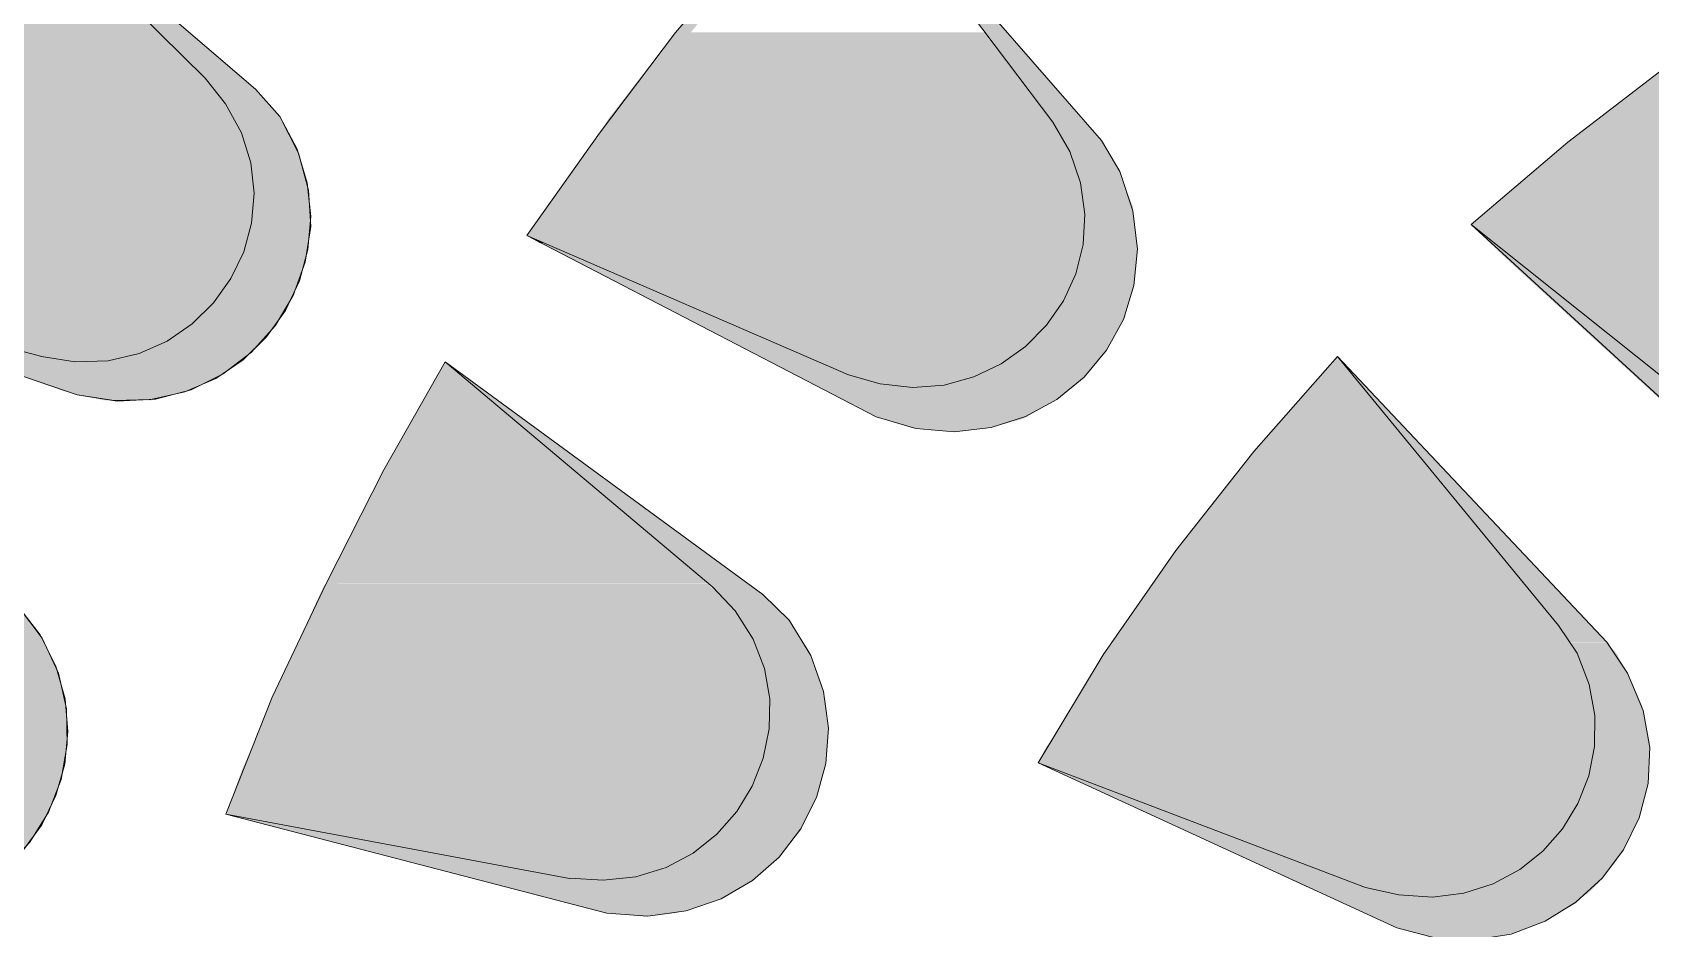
# Model space of a CAD drawing. Extents: x 0 to 245, y -13 to 205.
# Drawn here: x 109.6 to 136.17, y 118.37 to 133.08 of the extents above; entities that cross this region are included whole.
import ezdxf

# ---------------------------------------------------------------- set-up
doc = ezdxf.new("R2010")
doc.units = 0
doc.layers.add('FILL', color=8, linetype='Continuous')
doc.layers.add('GEOMETRY', color=7, linetype='Continuous')

msp = doc.modelspace()

# ---------------------------------------------------------------- hatches: boundary and pattern name
at = {"layer": 'FILL'}
for points in [[(108.351, 136.36), (112.442, 132.333)], [(108.351, 136.36), (113.265, 132.152)], [(108.351, 136.36), (112.442, 132.333), (113.051, 132.333)], [(122.911, 136.179), (121.506, 134.645), (120.163, 133.082), (118.912, 131.429), (117.722, 129.745)], [(122.911, 136.179), (126.359, 131.609)], [(122.911, 136.179), (127.153, 131.31)], [(122.911, 136.179), (126.359, 131.609), (126.877, 131.609)], [(140.001, 134.767), (138.2, 133.685), (136.46, 132.542), (134.813, 131.28), (133.226, 129.926)], [(106.857, 134.044), (105.878, 132.361), (112.411, 132.361)], [(106.857, 134.044), (110.703, 134.044), (112.411, 132.361)], [(120.163, 133.082), (119.065, 131.671), (126.328, 131.671)], [(120.163, 133.082), (125.26, 133.082), (126.328, 131.671)], [(105.879, 132.362), (105.637, 131.94), (112.777, 131.94)], [(105.879, 132.362), (112.411, 132.362), (112.777, 131.94)], [(109.755, 127.762), (110.305, 127.673), (110.85, 127.692), (111.357, 127.81), (111.818, 128.015), (112.228, 128.296), (112.578, 128.641), (112.861, 129.04), (113.072, 129.48), (113.202, 129.951), (113.244, 130.441), (113.192, 130.938), (113.039, 131.432), (112.776, 131.91), (112.442, 132.332)], [(112.442, 132.332), (112.594, 132.151), (113.265, 132.151)], [(112.442, 132.332), (113.051, 132.332), (113.265, 132.151)], [(136.46, 132.542), (134.814, 131.279), (141.344, 131.279)], [(104.171, 129.236), (110.336, 127.131), (110.996, 127.027), (111.623, 127.06), (112.208, 127.215), (112.737, 127.477), (113.201, 127.833), (113.587, 128.266), (113.886, 128.764), (114.084, 129.311), (114.173, 129.893), (114.139, 130.494), (113.973, 131.101), (113.663, 131.7), (113.266, 132.152)], [(110.336, 127.13), (110.946, 127.039), (111.548, 127.055), (112.107, 127.18), (112.614, 127.4), (113.064, 127.705), (113.447, 128.082), (113.757, 128.518), (113.987, 129.001), (114.128, 129.52), (114.174, 130.061), (114.116, 130.613), (113.948, 131.163), (113.663, 131.699), (113.266, 132.151)], [(112.594, 132.152), (112.777, 131.911), (113.478, 131.911)], [(112.594, 132.152), (113.265, 132.152), (113.478, 131.911)], [(105.636, 131.94), (105.451, 131.671), (112.929, 131.671)], [(105.636, 131.94), (112.777, 131.94), (112.929, 131.671)], [(112.777, 131.91), (112.899, 131.699), (113.663, 131.699)], [(112.777, 131.91), (113.478, 131.91), (113.663, 131.699)], [(105.452, 131.671), (105.361, 131.458), (113.021, 131.458)], [(105.452, 131.671), (112.93, 131.671), (113.021, 131.458)], [(112.899, 131.699), (113.051, 131.428), (113.815, 131.428)], [(112.899, 131.699), (113.663, 131.699), (113.815, 131.428)], [(119.065, 131.671), (118.912, 131.429), (126.45, 131.429)], [(119.065, 131.671), (126.328, 131.671), (126.45, 131.429)], [(123.001, 127.461), (123.52, 127.312), (124.058, 127.252), (124.575, 127.293), (125.061, 127.425), (125.509, 127.64), (125.908, 127.927), (126.252, 128.276), (126.53, 128.677), (126.733, 129.121), (126.855, 129.598), (126.884, 130.098), (126.813, 130.611), (126.634, 131.128), (126.359, 131.608)], [(126.359, 131.609), (126.511, 131.31), (127.153, 131.31)], [(126.359, 131.609), (126.877, 131.609), (127.153, 131.31)], [(105.361, 131.458), (105.085, 130.918), (113.205, 130.918)], [(105.361, 131.458), (113.021, 131.458), (113.205, 130.918)], [(113.051, 131.429), (113.113, 131.159), (113.936, 131.159)], [(113.051, 131.429), (113.815, 131.429), (113.936, 131.159)], [(117.721, 129.745), (123.458, 126.769), (124.106, 126.581), (124.739, 126.526), (125.344, 126.595), (125.909, 126.775), (126.422, 127.054), (126.869, 127.42), (127.237, 127.863), (127.514, 128.369), (127.688, 128.927), (127.745, 129.526), (127.672, 130.154), (127.457, 130.798), (127.153, 131.309)], [(118.912, 131.429), (118.727, 131.189), (126.602, 131.189)], [(118.912, 131.429), (126.45, 131.429), (126.602, 131.189)], [(126.511, 131.31), (126.632, 131.128), (127.243, 131.128)], [(126.511, 131.31), (127.153, 131.31), (127.243, 131.128)], [(134.813, 131.279), (133.225, 129.925), (141.892, 129.925)], [(134.813, 131.279), (141.343, 131.279), (141.892, 129.925)], [(113.113, 131.159), (113.205, 130.888), (114.029, 130.888)], [(113.113, 131.159), (113.936, 131.159), (114.029, 130.888)], [(118.728, 131.189), (118.362, 130.647), (126.786, 130.647)], [(118.728, 131.189), (126.603, 131.189), (126.786, 130.647)], [(126.633, 131.128), (126.755, 130.798), (127.458, 130.798)], [(126.633, 131.128), (127.244, 131.128), (127.458, 130.798)], [(105.085, 130.918), (104.781, 130.378), (113.235, 130.378)], [(105.085, 130.918), (113.205, 130.918), (113.235, 130.378)], [(113.205, 130.888), (113.235, 130.587), (114.121, 130.587)], [(113.205, 130.888), (114.029, 130.888), (114.121, 130.587)], [(126.755, 130.798), (126.817, 130.618), (127.518, 130.618)], [(126.755, 130.798), (127.458, 130.798), (127.518, 130.618)], [(113.235, 130.587), (113.235, 130.347), (114.15, 130.347)], [(113.235, 130.587), (114.121, 130.587), (114.15, 130.347)], [(118.362, 130.647), (117.966, 130.107), (126.877, 130.107)], [(118.362, 130.647), (126.786, 130.647), (126.877, 130.107)], [(126.816, 130.618), (126.846, 130.227), (127.67, 130.227)], [(126.816, 130.618), (127.517, 130.618), (127.67, 130.227)], [(104.781, 130.378), (104.506, 129.836), (113.174, 129.836)], [(104.781, 130.378), (113.235, 130.378), (113.174, 129.836)], [(113.235, 130.347), (113.205, 129.956), (114.181, 129.956)], [(113.235, 130.347), (114.15, 130.347), (114.181, 129.956)], [(126.846, 130.228), (126.876, 130.077), (127.67, 130.077)], [(126.846, 130.228), (127.67, 130.228), (127.67, 130.077)], [(113.205, 129.957), (113.174, 129.808), (114.15, 129.808)], [(113.205, 129.957), (114.182, 129.957), (114.15, 129.808)], [(117.966, 130.107), (117.722, 129.746), (126.847, 129.746)], [(117.966, 130.107), (126.877, 130.107), (126.847, 129.746)], [(126.877, 130.076), (126.847, 129.626), (127.732, 129.626)], [(126.877, 130.076), (127.671, 130.076), (127.732, 129.626)], [(133.225, 129.926), (137.711, 126.349)], [(133.225, 129.926), (137.987, 125.568), (138.535, 125.196), (139.115, 124.968), (139.712, 124.872), (140.306, 124.899), (140.882, 125.041), (141.42, 125.286), (141.905, 125.625), (142.317, 126.049), (142.641, 126.547), (142.857, 127.111), (142.95, 127.73), (142.9, 128.394), (142.747, 128.964)], [(133.225, 129.926), (133.714, 129.447), (133.805, 129.447)], [(133.225, 129.926), (133.744, 129.507), (142.044, 129.507)], [(133.225, 129.926), (141.892, 129.926), (142.044, 129.507)], [(104.505, 129.836), (104.232, 129.294), (112.99, 129.294)], [(104.505, 129.836), (113.173, 129.836), (112.99, 129.294)], [(113.173, 129.808), (113.021, 129.386), (114.088, 129.386)], [(113.173, 129.808), (114.15, 129.808), (114.088, 129.386)], [(117.721, 129.745), (123, 127.461)], [(117.721, 129.745), (117.933, 129.626), (117.995, 129.626)], [(117.721, 129.745), (118.117, 129.565), (126.846, 129.565)], [(117.721, 129.745), (126.846, 129.745), (126.846, 129.565)], [(113.021, 129.386), (112.991, 129.294), (114.058, 129.294)], [(113.021, 129.386), (114.088, 129.386), (114.058, 129.294)], [(117.933, 129.626), (122.117, 127.461), (123, 127.461)], [(117.933, 129.626), (117.995, 129.626), (123, 127.461)], [(118.118, 129.566), (119.37, 129.025), (126.694, 129.025)], [(118.118, 129.566), (126.847, 129.566), (126.694, 129.025)], [(126.846, 129.534), (126.694, 129.024), (127.701, 129.024)], [(126.846, 129.626), (126.846, 129.534), (127.732, 129.534)], [(126.846, 129.626), (127.732, 129.626), (127.732, 129.534)], [(126.846, 129.534), (127.732, 129.534), (127.701, 129.024)], [(133.715, 129.446), (137.102, 126.348), (137.712, 126.348)], [(133.715, 129.446), (133.806, 129.446), (137.712, 126.348)], [(133.744, 129.507), (134.416, 128.964), (142.199, 128.964)], [(133.744, 129.507), (142.045, 129.507), (142.199, 128.964)], [(104.232, 129.294), (104.17, 129.235), (112.96, 129.235)], [(104.171, 129.236), (109.756, 127.762)], [(104.171, 129.236), (105.666, 128.814), (112.716, 128.814)], [(104.171, 129.236), (112.96, 129.236), (112.716, 128.814)], [(104.232, 129.294), (112.991, 129.294), (112.96, 129.235)], [(112.991, 129.294), (112.716, 128.814), (113.907, 128.814)], [(112.991, 129.294), (114.058, 129.294), (113.907, 128.814)], [(119.37, 129.025), (120.529, 128.545), (126.45, 128.545)], [(119.37, 129.025), (126.694, 129.025), (126.45, 128.545)], [(126.694, 128.994), (126.419, 128.513), (127.548, 128.513)], [(126.694, 129.025), (126.694, 128.995), (127.702, 128.995)], [(126.694, 129.025), (127.702, 129.025), (127.702, 128.995)], [(126.694, 128.994), (127.702, 128.994), (127.548, 128.513)], [(134.416, 128.964), (135.088, 128.423), (142.228, 128.423)], [(134.416, 128.964), (142.199, 128.964), (142.228, 128.423)], [(105.391, 128.814), (108.504, 127.762), (109.755, 127.762)], [(105.391, 128.814), (105.756, 128.814), (109.755, 127.762)], [(105.666, 128.814), (107.253, 128.423), (112.351, 128.423)], [(105.666, 128.814), (112.716, 128.814), (112.351, 128.423)], [(112.716, 128.783), (112.351, 128.393), (113.663, 128.393)], [(112.716, 128.814), (112.716, 128.784), (113.907, 128.784)], [(112.716, 128.814), (113.907, 128.814), (113.907, 128.784)], [(112.716, 128.783), (113.907, 128.783), (113.663, 128.393)], [(107.253, 128.423), (108.535, 128.063), (111.922, 128.063)], [(107.253, 128.423), (112.351, 128.423), (111.922, 128.063)], [(112.35, 128.394), (112.165, 128.273), (113.601, 128.273)], [(112.35, 128.394), (113.662, 128.394), (113.601, 128.273)], [(120.529, 128.544), (121.537, 128.093), (126.115, 128.093)], [(120.529, 128.544), (126.45, 128.544), (126.115, 128.093)], [(126.359, 128.423), (126.084, 128.093), (127.366, 128.093)], [(126.419, 128.513), (126.359, 128.423), (127.549, 128.423)], [(126.359, 128.423), (127.548, 128.423), (127.366, 128.093)], [(126.419, 128.513), (127.549, 128.513), (127.549, 128.423)], [(135.088, 128.423), (135.789, 127.88), (142.168, 127.88)], [(135.088, 128.423), (142.228, 128.423), (142.168, 127.88)], [(108.535, 128.063), (109.451, 127.823), (111.404, 127.823)], [(108.535, 128.063), (111.922, 128.063), (111.404, 127.823)], [(111.891, 128.063), (111.404, 127.823), (113.204, 127.823)], [(111.891, 128.063), (113.418, 128.063), (113.204, 127.823)], [(112.166, 128.273), (111.892, 128.063), (113.419, 128.063)], [(112.166, 128.273), (113.602, 128.273), (113.419, 128.063)], [(121.537, 128.093), (122.36, 127.732), (125.687, 127.732)], [(121.537, 128.093), (126.115, 128.093), (125.687, 127.732)], [(126.084, 128.093), (125.871, 127.88), (127.244, 127.88)], [(126.084, 128.093), (127.366, 128.093), (127.244, 127.88)], [(109.451, 127.822), (109.756, 127.761), (111.097, 127.761)], [(109.451, 127.822), (111.404, 127.822), (111.097, 127.761)], [(111.373, 127.822), (110.853, 127.702), (113.021, 127.702)], [(111.404, 127.822), (111.373, 127.822), (113.205, 127.822)], [(111.373, 127.822), (113.205, 127.822), (113.021, 127.702)], [(111.404, 127.822), (113.205, 127.822)], [(125.871, 127.88), (125.657, 127.732), (127.121, 127.732)], [(125.871, 127.88), (127.244, 127.88), (127.121, 127.732)], [(135.789, 127.88), (136.431, 127.341), (141.986, 127.341)], [(135.789, 127.88), (142.168, 127.88), (141.986, 127.341)], [(108.505, 127.762), (108.749, 127.673), (110.306, 127.673)], [(108.505, 127.762), (109.756, 127.762), (110.306, 127.673)], [(108.749, 127.673), (109.359, 127.461), (112.686, 127.461)], [(108.749, 127.673), (112.991, 127.673), (112.686, 127.461)], [(109.755, 127.762), (110.121, 127.702), (110.853, 127.702)], [(109.755, 127.762), (111.097, 127.762), (110.853, 127.702)], [(110.122, 127.702), (110.853, 127.702), (110.306, 127.673)], [(110.853, 127.702), (110.305, 127.673), (112.991, 127.673)], [(110.853, 127.702), (113.021, 127.702), (112.991, 127.673)], [(116.378, 127.673), (115.372, 125.899), (114.426, 124.034), (113.541, 122.171), (112.777, 120.246)], [(116.378, 127.673), (115.372, 125.899), (118.515, 125.899)], [(116.378, 127.673), (120.774, 123.974)], [(116.378, 127.673), (121.598, 123.853)], [(116.378, 127.673), (120.774, 123.974), (121.445, 123.974)], [(122.36, 127.732), (123.001, 127.461), (125.168, 127.461)], [(122.36, 127.732), (125.687, 127.732), (125.168, 127.461)], [(125.657, 127.732), (125.168, 127.461), (126.908, 127.461)], [(125.657, 127.732), (127.121, 127.732), (126.908, 127.461)], [(131.028, 127.762), (129.655, 126.2), (128.373, 124.575), (127.182, 122.863), (126.115, 121.089)], [(131.028, 127.762), (129.655, 126.2), (132.308, 126.2)], [(131.028, 127.762), (134.66, 123.343)], [(131.028, 127.762), (135.453, 123.072)], [(131.028, 127.762), (134.66, 123.343), (135.209, 123.343)], [(109.359, 127.461), (110.122, 127.191), (112.136, 127.191)], [(109.359, 127.461), (112.685, 127.461), (112.136, 127.191)], [(122.117, 127.461), (122.422, 127.312), (123.519, 127.312)], [(122.117, 127.461), (123.001, 127.461), (123.519, 127.312)], [(122.422, 127.312), (122.544, 127.251), (124.07, 127.251)], [(122.422, 127.312), (123.52, 127.312), (124.07, 127.251)], [(123.001, 127.461), (125.168, 127.461)], [(123.001, 127.461), (125.168, 127.461)], [(123.001, 127.461), (123.52, 127.312), (124.649, 127.312)], [(123.001, 127.461), (125.168, 127.461), (124.649, 127.312)], [(123.519, 127.312), (124.649, 127.312), (124.1, 127.251)], [(123.519, 127.312), (124.649, 127.312)], [(123.519, 127.312), (124.649, 127.312)], [(124.649, 127.312), (124.07, 127.251), (126.664, 127.251)], [(125.015, 127.431), (124.649, 127.312), (126.724, 127.312)], [(124.649, 127.312), (126.724, 127.312), (126.664, 127.251)], [(125.015, 127.431), (126.876, 127.431), (126.724, 127.312)], [(125.168, 127.461), (125.016, 127.431), (126.877, 127.431)], [(125.168, 127.461), (126.908, 127.461), (126.877, 127.431)], [(110.122, 127.192), (110.336, 127.13), (111.862, 127.13)], [(110.122, 127.192), (112.137, 127.192), (111.862, 127.13)], [(110.336, 127.13), (110.794, 127.039), (111.557, 127.039)], [(110.336, 127.13), (111.862, 127.13), (111.557, 127.039)], [(110.794, 127.041), (111.557, 127.041), (110.946, 127.041)], [(122.544, 127.251), (122.97, 127.041), (126.389, 127.041)], [(122.544, 127.251), (126.664, 127.251), (126.389, 127.041)], [(122.969, 127.041), (123.458, 126.77), (125.931, 126.77)], [(122.969, 127.041), (126.388, 127.041), (125.931, 126.77)], [(123.459, 126.77), (123.551, 126.74), (125.871, 126.74)], [(123.459, 126.77), (125.932, 126.77), (125.871, 126.74)], [(123.551, 126.739), (124.04, 126.589), (125.322, 126.589)], [(123.551, 126.739), (125.871, 126.739), (125.322, 126.589)], [(124.04, 126.589), (125.26, 126.589)], [(124.04, 126.589), (125.321, 126.589), (125.26, 126.589)], [(124.192, 126.589), (125.259, 126.589), (124.649, 126.53)], [(129.655, 126.199), (128.373, 124.575), (133.653, 124.575)], [(129.655, 126.199), (132.308, 126.199), (133.653, 124.575)], [(115.372, 125.899), (114.426, 124.035), (120.683, 124.035)], [(115.372, 125.899), (118.515, 125.899), (120.683, 124.035)], [(128.373, 124.575), (127.549, 123.372), (134.629, 123.372)], [(128.373, 124.575), (133.653, 124.575), (134.629, 123.372)], [(100.448, 119.616), (106.857, 118.623), (107.527, 118.631), (108.141, 118.767), (108.69, 119.017), (109.166, 119.363), (109.562, 119.789), (109.867, 120.28), (110.075, 120.819), (110.177, 121.39), (110.165, 121.978), (110.03, 122.565), (109.764, 123.135), (109.359, 123.673), (108.872, 124.065)], [(106.857, 118.624), (107.466, 118.624), (108.056, 118.743), (108.586, 118.961), (109.049, 119.264), (109.441, 119.639), (109.756, 120.074), (109.989, 120.554), (110.134, 121.068), (110.186, 121.602), (110.14, 122.142), (109.99, 122.676), (109.732, 123.191), (109.359, 123.673), (108.872, 124.065)], [(112.777, 120.246), (119.034, 118.624), (119.708, 118.575), (120.338, 118.658), (120.914, 118.857), (121.425, 119.157), (121.862, 119.544), (122.216, 120.003), (122.475, 120.519), (122.632, 121.077), (122.675, 121.662), (122.594, 122.26), (122.381, 122.855), (122.025, 123.433), (121.597, 123.852)], [(114.393, 124.005), (114.21, 123.613), (121.11, 123.613)], [(114.393, 124.005), (120.711, 124.005), (121.11, 123.613)], [(114.426, 124.034), (114.394, 124.005), (120.712, 124.005)], [(114.426, 124.034), (120.683, 124.034), (120.712, 124.005)], [(118.422, 119.195), (118.972, 119.165), (119.511, 119.22), (120.007, 119.372), (120.452, 119.609), (120.84, 119.918), (121.166, 120.289), (121.422, 120.709), (121.602, 121.165), (121.7, 121.647), (121.709, 122.142), (121.623, 122.637), (121.436, 123.122), (121.139, 123.584), (120.773, 123.974)], [(120.773, 123.974), (120.866, 123.853), (121.597, 123.853)], [(120.773, 123.974), (121.445, 123.974), (121.597, 123.853)], [(120.866, 123.853), (121.139, 123.583), (121.872, 123.583)], [(120.866, 123.853), (121.597, 123.853), (121.872, 123.583)], [(108.505, 123.673), (108.779, 123.313), (109.634, 123.313)], [(108.505, 123.673), (109.359, 123.673), (109.634, 123.313)], [(114.211, 123.613), (113.998, 123.134), (121.414, 123.134)], [(114.211, 123.613), (121.11, 123.613), (121.414, 123.134)], [(121.139, 123.583), (121.232, 123.433), (122.025, 123.433)], [(121.139, 123.583), (121.871, 123.583), (122.025, 123.433)], [(108.779, 123.313), (108.84, 123.193), (109.724, 123.193)], [(108.779, 123.313), (109.633, 123.313), (109.724, 123.193)], [(121.232, 123.433), (121.445, 123.103), (122.239, 123.103)], [(121.232, 123.433), (122.025, 123.433), (122.239, 123.103)], [(127.548, 123.372), (127.243, 122.923), (134.933, 122.923)], [(127.548, 123.372), (134.628, 123.372), (134.933, 122.923)], [(131.487, 119.044), (132.036, 118.924), (132.587, 118.887), (133.106, 118.95), (133.587, 119.103), (134.022, 119.337), (134.403, 119.642), (134.724, 120.006), (134.978, 120.421), (135.155, 120.876), (135.25, 121.36), (135.255, 121.865), (135.162, 122.379), (134.965, 122.893), (134.66, 123.343)], [(134.66, 123.343), (134.843, 123.072), (135.453, 123.072)], [(134.66, 123.343), (135.209, 123.343), (135.453, 123.072)], [(108.84, 123.193), (109.025, 122.833), (109.909, 122.833)], [(108.84, 123.193), (109.725, 123.193), (109.909, 122.833)], [(113.998, 123.134), (113.754, 122.622), (121.628, 122.622)], [(113.998, 123.134), (121.414, 123.134), (121.628, 122.622)], [(121.445, 123.103), (121.506, 122.923), (122.36, 122.923)], [(121.445, 123.103), (122.239, 123.103), (122.36, 122.923)], [(126.115, 121.089), (132.005, 118.384), (132.65, 118.212), (133.28, 118.182), (133.88, 118.28), (134.438, 118.491), (134.94, 118.801), (135.374, 119.196), (135.725, 119.662), (135.981, 120.185), (136.129, 120.751), (136.155, 121.344), (136.046, 121.952), (135.789, 122.56), (135.453, 123.071)], [(134.842, 123.071), (134.964, 122.892), (135.607, 122.892)], [(134.842, 123.071), (135.452, 123.071), (135.607, 122.892)], [(109.024, 122.832), (109.085, 122.651), (110, 122.651)], [(109.024, 122.832), (109.909, 122.832), (110, 122.651)], [(121.505, 122.923), (121.627, 122.591), (122.483, 122.591)], [(121.505, 122.923), (122.359, 122.923), (122.483, 122.591)], [(127.182, 122.863), (126.908, 122.412), (135.148, 122.412)], [(127.244, 122.923), (127.182, 122.862), (134.965, 122.862)], [(127.182, 122.863), (134.964, 122.863), (135.148, 122.412)], [(127.244, 122.923), (134.933, 122.923), (134.965, 122.862)], [(134.965, 122.893), (135.088, 122.56), (135.789, 122.56)], [(134.965, 122.893), (135.608, 122.893), (135.789, 122.56)], [(109.085, 122.652), (109.176, 122.29), (110.092, 122.29)], [(109.085, 122.652), (110, 122.652), (110.092, 122.29)], [(113.754, 122.622), (113.541, 122.171), (121.69, 122.171)], [(113.754, 122.622), (121.628, 122.622), (121.69, 122.171)], [(121.628, 122.591), (121.658, 122.351), (122.574, 122.351)], [(121.628, 122.591), (122.483, 122.591), (122.574, 122.351)], [(135.088, 122.56), (135.149, 122.38), (135.881, 122.38)], [(135.088, 122.56), (135.789, 122.56), (135.881, 122.38)], [(109.176, 122.289), (109.176, 122.082), (110.153, 122.082)], [(109.176, 122.289), (110.092, 122.289), (110.153, 122.082)], [(121.658, 122.351), (121.719, 122.052), (122.635, 122.052)], [(121.658, 122.351), (122.574, 122.351), (122.635, 122.052)], [(126.908, 122.411), (126.602, 121.87), (135.24, 121.87)], [(126.908, 122.411), (135.148, 122.411), (135.24, 121.87)], [(135.148, 122.38), (135.209, 122.02), (136.033, 122.02)], [(135.148, 122.38), (135.88, 122.38), (136.033, 122.02)], [(109.176, 122.082), (109.206, 121.75), (110.184, 121.75)], [(109.176, 122.082), (110.153, 122.082), (110.184, 121.75)], [(113.509, 122.082), (113.296, 121.538), (121.689, 121.538)], [(113.509, 122.082), (121.718, 122.082), (121.689, 121.538)], [(113.541, 122.171), (113.51, 122.082), (121.719, 122.082)], [(113.541, 122.171), (121.689, 122.171), (121.719, 122.082)], [(121.718, 122.052), (121.689, 121.75), (122.664, 121.75)], [(121.718, 122.052), (122.634, 122.052), (122.664, 121.75)], [(135.209, 122.02), (135.27, 121.839), (136.064, 121.839)], [(135.209, 122.02), (136.033, 122.02), (136.064, 121.839)], [(109.206, 121.75), (109.146, 121.479), (110.184, 121.479)], [(109.206, 121.75), (110.184, 121.75), (110.184, 121.479)], [(121.689, 121.75), (121.689, 121.51), (122.665, 121.51)], [(121.689, 121.75), (122.665, 121.75), (122.665, 121.51)], [(126.603, 121.87), (126.236, 121.329), (135.24, 121.329)], [(126.603, 121.87), (135.24, 121.87), (135.24, 121.329)], [(135.269, 121.839), (135.24, 121.419), (136.156, 121.419)], [(135.269, 121.839), (136.064, 121.839), (136.156, 121.419)], [(109.146, 121.48), (109.115, 121.209), (110.152, 121.209)], [(109.146, 121.48), (110.183, 121.48), (110.152, 121.209)], [(113.297, 121.538), (113.052, 120.998), (121.568, 120.998)], [(113.297, 121.538), (121.69, 121.538), (121.568, 120.998)], [(121.689, 121.51), (121.597, 121.149), (122.634, 121.149)], [(121.689, 121.51), (122.665, 121.51), (122.634, 121.149)], [(135.24, 121.419), (135.24, 121.269), (136.125, 121.269)], [(135.24, 121.419), (136.156, 121.419), (136.125, 121.269)], [(109.115, 121.208), (108.994, 120.879), (110.092, 120.879)], [(109.115, 121.208), (110.152, 121.208), (110.092, 120.879)], [(126.236, 121.329), (126.115, 121.089), (135.209, 121.089)], [(126.236, 121.329), (135.24, 121.329), (135.209, 121.089)], [(135.24, 121.269), (135.118, 120.818), (136.125, 120.818)], [(135.24, 121.269), (136.125, 121.269), (136.125, 120.818)], [(113.051, 120.999), (112.869, 120.487), (121.322, 120.487)], [(113.051, 120.999), (121.567, 120.999), (121.322, 120.487)], [(121.537, 120.968), (121.352, 120.548), (122.483, 120.548)], [(121.597, 121.149), (121.536, 120.968), (122.603, 120.968)], [(121.537, 120.968), (122.603, 120.968), (122.483, 120.548)], [(121.597, 121.149), (122.634, 121.149), (122.603, 120.968)], [(126.115, 121.089), (131.487, 119.044)], [(126.115, 121.089), (126.724, 120.818), (126.846, 120.818)], [(126.115, 121.089), (126.938, 120.788), (135.118, 120.788)], [(126.115, 121.089), (135.209, 121.089), (135.118, 120.788)], [(108.93, 120.667), (108.687, 120.308), (109.877, 120.308)], [(108.93, 120.667), (110.031, 120.667), (109.877, 120.308)], [(108.994, 120.879), (108.931, 120.667), (110.031, 120.667)], [(108.994, 120.879), (110.092, 120.879), (110.031, 120.667)], [(126.724, 120.818), (130.539, 119.045), (131.487, 119.045)], [(126.724, 120.818), (126.846, 120.818), (131.487, 119.045)], [(126.938, 120.788), (128.282, 120.276), (134.905, 120.276)], [(126.938, 120.788), (135.118, 120.788), (134.905, 120.276)], [(135.118, 120.759), (134.874, 120.246), (136.003, 120.246)], [(135.118, 120.818), (135.118, 120.759), (136.125, 120.759)], [(135.118, 120.818), (136.125, 120.818), (136.125, 120.759)], [(135.118, 120.759), (136.125, 120.759), (136.003, 120.246)], [(112.87, 120.488), (112.777, 120.247), (121.14, 120.247)], [(112.87, 120.488), (121.323, 120.488), (121.14, 120.247)], [(121.291, 120.488), (120.956, 120.037), (122.239, 120.037)], [(121.353, 120.548), (121.291, 120.487), (122.452, 120.487)], [(121.291, 120.488), (122.452, 120.488), (122.239, 120.037)], [(121.353, 120.548), (122.483, 120.548), (122.452, 120.487)], [(108.687, 120.308), (108.626, 120.218), (109.816, 120.218)], [(108.627, 120.218), (109.816, 120.218), (109.573, 119.796)], [(108.687, 120.308), (109.877, 120.308), (109.816, 120.218)], [(112.777, 120.246), (118.423, 119.194)], [(112.777, 120.246), (113.631, 120.036), (113.966, 120.036)], [(112.777, 120.246), (113.876, 120.065), (120.987, 120.065)], [(112.777, 120.246), (121.139, 120.246), (120.987, 120.065)], [(128.282, 120.277), (129.471, 119.828), (134.568, 119.828)], [(128.282, 120.277), (134.905, 120.277), (134.568, 119.828)], [(134.874, 120.218), (134.568, 119.796), (135.789, 119.796)], [(134.874, 120.246), (134.874, 120.218), (136.003, 120.218)], [(134.874, 120.246), (136.003, 120.246), (136.003, 120.218)], [(134.874, 120.218), (136.003, 120.218), (135.789, 119.796)], [(113.632, 120.036), (116.836, 119.194), (118.423, 119.194)], [(113.632, 120.036), (113.966, 120.036), (118.423, 119.194)], [(113.876, 120.066), (115.86, 119.675), (120.559, 119.675)], [(113.876, 120.066), (120.987, 120.066), (120.559, 119.675)], [(120.926, 120.005), (120.559, 119.675), (121.964, 119.675)], [(120.956, 120.036), (120.926, 120.005), (122.239, 120.005)], [(120.926, 120.005), (122.239, 120.005), (121.964, 119.675)], [(120.956, 120.036), (122.239, 120.036), (122.239, 120.005)], [(129.471, 119.827), (130.478, 119.435), (134.171, 119.435)], [(129.471, 119.827), (134.568, 119.827), (134.171, 119.435)], [(115.86, 119.675), (117.355, 119.405), (120.072, 119.405)], [(115.86, 119.675), (120.558, 119.675), (120.072, 119.405)], [(120.558, 119.675), (120.285, 119.525), (121.841, 119.525)], [(120.558, 119.675), (121.963, 119.675), (121.841, 119.525)], [(134.416, 119.675), (134.141, 119.436), (135.576, 119.436)], [(134.568, 119.796), (134.416, 119.675), (135.727, 119.675)], [(134.416, 119.675), (135.728, 119.675), (135.576, 119.436)], [(134.568, 119.796), (135.789, 119.796), (135.727, 119.675)], [(117.355, 119.405), (118.3, 119.225), (119.551, 119.225)], [(117.355, 119.405), (120.072, 119.405), (119.551, 119.225)], [(120.072, 119.405), (119.551, 119.225), (121.506, 119.225)], [(120.285, 119.525), (120.072, 119.406), (121.719, 119.406)], [(120.072, 119.405), (121.718, 119.405), (121.506, 119.225)], [(120.285, 119.525), (121.842, 119.525), (121.719, 119.406)], [(130.478, 119.436), (131.241, 119.165), (133.683, 119.165)], [(130.478, 119.436), (134.171, 119.436), (133.683, 119.165)], [(134.14, 119.436), (133.714, 119.195), (135.362, 119.195)], [(134.14, 119.436), (135.576, 119.436), (135.362, 119.195)], [(116.836, 119.195), (116.989, 119.165), (118.973, 119.165)], [(116.836, 119.195), (118.423, 119.195), (118.973, 119.165)], [(116.989, 119.164), (117.141, 119.134), (121.383, 119.134)], [(116.989, 119.164), (121.414, 119.164), (121.383, 119.134)], [(117.141, 119.134), (118.271, 118.833), (120.866, 118.833)], [(117.141, 119.134), (121.382, 119.134), (120.866, 118.833)], [(118.301, 119.226), (118.423, 119.195), (119.339, 119.195)], [(118.301, 119.226), (119.552, 119.226), (119.339, 119.195)], [(118.422, 119.195), (119.338, 119.195), (119.002, 119.165)], [(119.551, 119.226), (118.972, 119.164), (121.413, 119.164)], [(119.551, 119.226), (121.505, 119.226), (121.413, 119.164)], [(130.54, 119.044), (130.845, 118.924), (132.036, 118.924)], [(130.54, 119.044), (131.487, 119.044), (132.036, 118.924)], [(131.241, 119.164), (131.487, 119.044), (133.409, 119.044)], [(131.241, 119.164), (133.683, 119.164), (133.409, 119.044)], [(131.487, 119.044), (131.851, 118.954), (133.164, 118.954)], [(131.487, 119.044), (133.409, 119.044), (133.164, 118.954)], [(133.683, 119.134), (133.133, 118.954), (135.148, 118.954)], [(133.683, 119.134), (135.331, 119.134), (135.148, 118.954)], [(133.715, 119.195), (133.684, 119.134), (135.332, 119.134)], [(133.715, 119.195), (135.362, 119.195), (135.332, 119.134)], [(118.271, 118.833), (119.002, 118.654), (120.285, 118.654)], [(118.271, 118.833), (120.866, 118.833), (120.285, 118.654)], [(130.844, 118.924), (130.906, 118.894), (132.584, 118.894)], [(130.844, 118.924), (132.035, 118.924), (132.584, 118.894)], [(130.906, 118.894), (131.15, 118.775), (134.933, 118.775)], [(130.906, 118.894), (135.056, 118.894), (134.933, 118.775)], [(131.15, 118.775), (131.822, 118.474), (134.385, 118.474)], [(131.15, 118.775), (134.933, 118.775), (134.385, 118.474)], [(131.851, 118.954), (132.036, 118.924), (132.798, 118.924)], [(131.851, 118.954), (133.163, 118.954), (132.798, 118.924)], [(132.036, 118.924), (132.799, 118.924), (132.616, 118.894)], [(133.134, 118.954), (132.585, 118.893), (135.057, 118.893)], [(133.134, 118.954), (135.149, 118.954), (135.057, 118.893)], [(119.003, 118.654), (119.034, 118.623), (120.163, 118.623)], [(119.003, 118.654), (120.285, 118.654), (120.163, 118.623)], [(119.034, 118.624), (120.163, 118.624), (119.676, 118.564)], [(131.822, 118.474), (132.005, 118.384), (134.172, 118.384)], [(131.822, 118.474), (134.385, 118.474), (134.172, 118.384)], [(132.005, 118.384), (132.462, 118.263), (133.806, 118.263)], [(132.005, 118.384), (134.172, 118.384), (133.806, 118.263)]]:
    msp.add_hatch(color=7, dxfattribs=at).paths.add_polyline_path(points)

# ---------------------------------------------------------------- linework, layer by layer
at = {"layer": 'GEOMETRY', "lineweight": 13}
for points in [[(108.351, 136.36), (112.442, 132.333)], [(108.351, 136.36), (113.265, 132.152)], [(122.911, 136.179), (121.506, 134.645), (120.163, 133.082), (118.912, 131.429), (117.722, 129.745)], [(122.911, 136.179), (126.359, 131.609)], [(122.911, 136.179), (127.153, 131.31)], [(140.001, 134.767), (138.2, 133.685), (136.46, 132.542), (134.813, 131.28), (133.226, 129.926)], [(109.755, 127.762), (110.305, 127.673), (110.85, 127.692), (111.357, 127.81), (111.818, 128.015), (112.228, 128.296), (112.578, 128.641), (112.861, 129.04), (113.072, 129.48), (113.202, 129.951), (113.244, 130.441), (113.192, 130.938), (113.039, 131.432), (112.776, 131.91), (112.442, 132.332)], [(104.171, 129.236), (110.336, 127.131), (110.996, 127.027), (111.623, 127.06), (112.208, 127.215), (112.737, 127.477), (113.201, 127.833), (113.587, 128.266), (113.886, 128.764), (114.084, 129.311), (114.173, 129.893), (114.139, 130.494), (113.973, 131.101), (113.663, 131.7), (113.266, 132.152)], [(110.336, 127.13), (110.946, 127.039), (111.548, 127.055), (112.107, 127.18), (112.614, 127.4), (113.064, 127.705), (113.447, 128.082), (113.757, 128.518), (113.987, 129.001), (114.128, 129.52), (114.174, 130.061), (114.116, 130.613), (113.948, 131.163), (113.663, 131.699), (113.266, 132.151)], [(123.001, 127.461), (123.52, 127.312), (124.058, 127.252), (124.575, 127.293), (125.061, 127.425), (125.509, 127.64), (125.908, 127.927), (126.252, 128.276), (126.53, 128.677), (126.733, 129.121), (126.855, 129.598), (126.884, 130.098), (126.813, 130.611), (126.634, 131.128), (126.359, 131.608)], [(117.721, 129.745), (123.458, 126.769), (124.106, 126.581), (124.739, 126.526), (125.344, 126.595), (125.909, 126.775), (126.422, 127.054), (126.869, 127.42), (127.237, 127.863), (127.514, 128.369), (127.688, 128.927), (127.745, 129.526), (127.672, 130.154), (127.457, 130.798), (127.153, 131.309)], [(133.225, 129.926), (137.711, 126.349)], [(133.225, 129.926), (137.987, 125.568), (138.535, 125.196), (139.115, 124.968), (139.712, 124.872), (140.306, 124.899), (140.882, 125.041), (141.42, 125.286), (141.905, 125.625), (142.317, 126.049), (142.641, 126.547), (142.857, 127.111), (142.95, 127.73), (142.9, 128.394), (142.747, 128.964)], [(117.721, 129.745), (123, 127.461)], [(104.171, 129.236), (109.756, 127.762)], [(116.378, 127.673), (115.372, 125.899), (114.426, 124.034), (113.541, 122.171), (112.777, 120.246)], [(116.378, 127.673), (120.774, 123.974)], [(116.378, 127.673), (121.598, 123.853)], [(131.028, 127.762), (129.655, 126.2), (128.373, 124.575), (127.182, 122.863), (126.115, 121.089)], [(131.028, 127.762), (134.66, 123.343)], [(131.028, 127.762), (135.453, 123.072)], [(100.448, 119.616), (106.857, 118.623), (107.527, 118.631), (108.141, 118.767), (108.69, 119.017), (109.166, 119.363), (109.562, 119.789), (109.867, 120.28), (110.075, 120.819), (110.177, 121.39), (110.165, 121.978), (110.03, 122.565), (109.764, 123.135), (109.359, 123.673), (108.872, 124.065)], [(106.857, 118.624), (107.466, 118.624), (108.056, 118.743), (108.586, 118.961), (109.049, 119.264), (109.441, 119.639), (109.756, 120.074), (109.989, 120.554), (110.134, 121.068), (110.186, 121.602), (110.14, 122.142), (109.99, 122.676), (109.732, 123.191), (109.359, 123.673), (108.872, 124.065)], [(112.777, 120.246), (119.034, 118.624), (119.708, 118.575), (120.338, 118.658), (120.914, 118.857), (121.425, 119.157), (121.862, 119.544), (122.216, 120.003), (122.475, 120.519), (122.632, 121.077), (122.675, 121.662), (122.594, 122.26), (122.381, 122.855), (122.025, 123.433), (121.597, 123.852)], [(118.422, 119.195), (118.972, 119.165), (119.511, 119.22), (120.007, 119.372), (120.452, 119.609), (120.84, 119.918), (121.166, 120.289), (121.422, 120.709), (121.602, 121.165), (121.7, 121.647), (121.709, 122.142), (121.623, 122.637), (121.436, 123.122), (121.139, 123.584), (120.773, 123.974)], [(131.487, 119.044), (132.036, 118.924), (132.587, 118.887), (133.106, 118.95), (133.587, 119.103), (134.022, 119.337), (134.403, 119.642), (134.724, 120.006), (134.978, 120.421), (135.155, 120.876), (135.25, 121.36), (135.255, 121.865), (135.162, 122.379), (134.965, 122.893), (134.66, 123.343)], [(126.115, 121.089), (132.005, 118.384), (132.65, 118.212), (133.28, 118.182), (133.88, 118.28), (134.438, 118.491), (134.94, 118.801), (135.374, 119.196), (135.725, 119.662), (135.981, 120.185), (136.129, 120.751), (136.155, 121.344), (136.046, 121.952), (135.789, 122.56), (135.453, 123.071)], [(126.115, 121.089), (131.487, 119.044)], [(112.777, 120.246), (118.423, 119.194)]]:
    msp.add_lwpolyline(points, dxfattribs=at)

doc.saveas('drawing.dxf')
